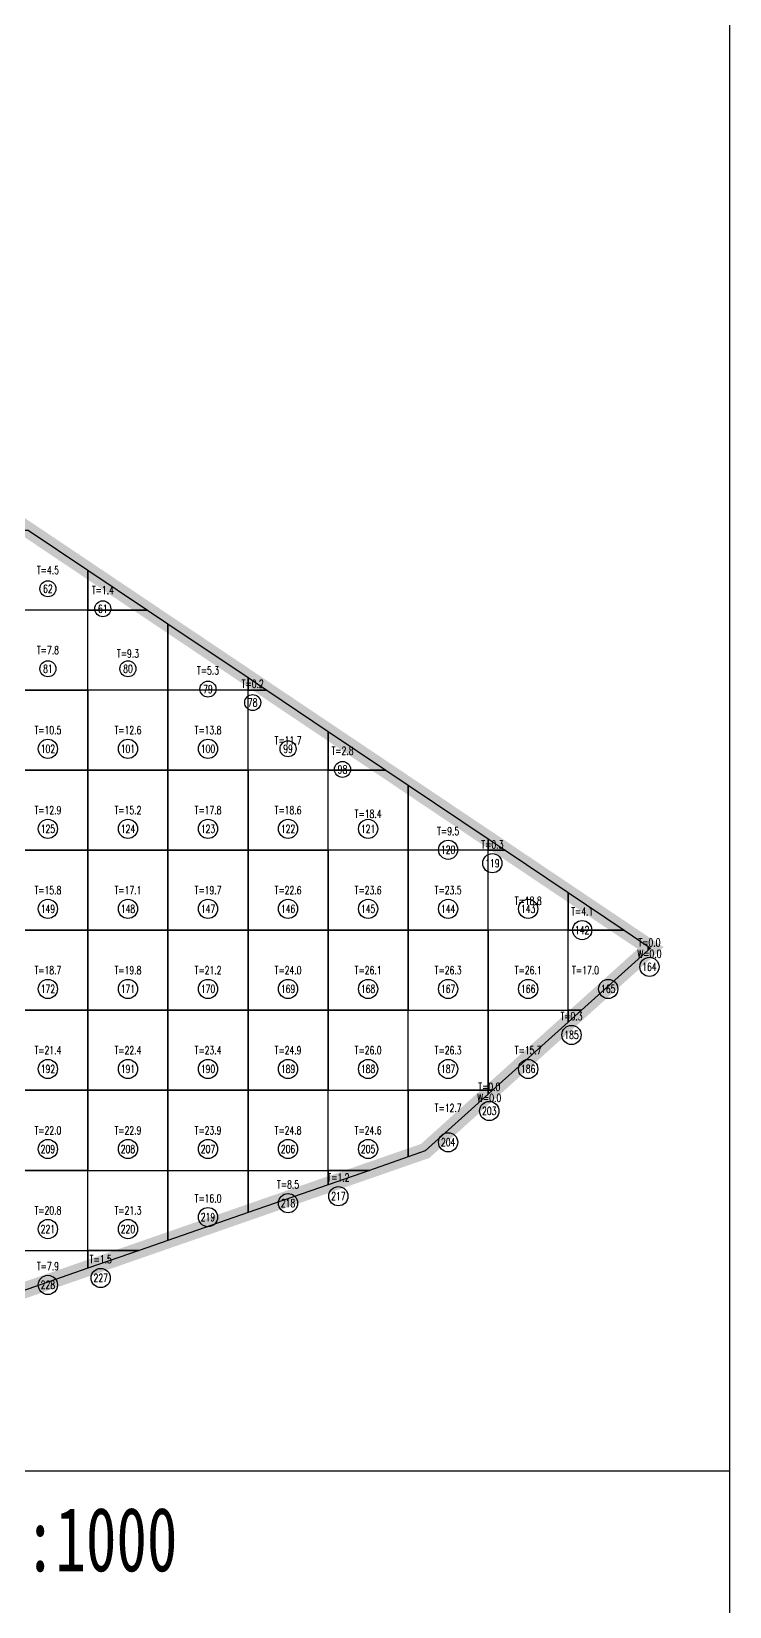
# Model space of a CAD drawing. Extents: x 4283 to 40403, y 1134 to 1764.
# Drawn here: x 7106.5 to 7150.1, y 1616.5 to 1714.9 of the extents above; entities that cross this region are included whole.
import ezdxf
from ezdxf.enums import TextEntityAlignment as Align

# ---------------------------------------------------------------- set-up
doc = ezdxf.new("R2010")
doc.units = 0
for name, color, linetype in [('tdz_6-2方格网', 2, 'Continuous'), ('tdz_6-2方格网计算', 7, 'Continuous'), ('tdz_土方计算图', 7, 'Continuous'), ('tdz_格田', 6, 'Continuous')]:
    doc.layers.add(name, color=color, linetype=linetype)
doc.styles.add('GLand', font='')
doc.styles.add('GLandNum', font='txt_____.ttf', dxfattribs={"width": 0.7, "height": 0.5})
doc.styles.get('GLand').set_extended_font_data('FangSong_GB2312')

msp = doc.modelspace()

# ---------------------------------------------------------------- linework, layer by layer
at = {"layer": 'tdz_6-2方格网', "linetype": 'Continuous'}
for points in [[(7109.979, 1681.251, 3405.789), (7109.979, 1678.752, 3405.767), (7104.979, 1678.752, 3405.834), (7104.979, 1683.752, 3405.893), (7106.256, 1683.752, 3405.872)], [(7113.7, 1678.752, 3405.705), (7109.979, 1678.752, 3405.767), (7109.979, 1681.251, 3405.789)], [(7104.979, 1678.752, 3405.834), (7104.979, 1673.752, 3405.735), (7109.979, 1673.752, 3405.609), (7109.979, 1678.752, 3405.767)], [(7114.979, 1677.893, 3405.677), (7114.979, 1673.752, 3405.639), (7109.979, 1673.752, 3405.609), (7109.979, 1678.752, 3405.767), (7113.7, 1678.752, 3405.705)], [(7119.979, 1674.534, 3405.564), (7119.979, 1673.752, 3405.557), (7114.979, 1673.752, 3405.639), (7114.979, 1677.893, 3405.677)], [(7104.979, 1673.752, 3405.735), (7104.979, 1668.752, 3405.624), (7109.979, 1668.752, 3405.549), (7109.979, 1673.752, 3405.609)], [(7109.979, 1673.752, 3405.609), (7109.979, 1668.752, 3405.549), (7114.979, 1668.752, 3405.385), (7114.979, 1673.752, 3405.639)], [(7114.979, 1673.752, 3405.639), (7114.979, 1668.752, 3405.385), (7119.979, 1668.752, 3405.415), (7119.979, 1673.752, 3405.557)], [(7121.144, 1673.752, 3405.538), (7119.979, 1673.752, 3405.557), (7119.979, 1674.534, 3405.564)], [(7124.979, 1671.176, 3405.452), (7124.979, 1668.752, 3405.431), (7119.979, 1668.752, 3405.415), (7119.979, 1673.752, 3405.557), (7121.144, 1673.752, 3405.538)], [(7128.588, 1668.752, 3405.371), (7124.979, 1668.752, 3405.431), (7124.979, 1671.176, 3405.452)], [(7104.979, 1668.752, 3405.624), (7104.979, 1663.752, 3405.501), (7109.979, 1663.752, 3405.458), (7109.979, 1668.752, 3405.549)], [(7109.979, 1668.752, 3405.549), (7109.979, 1663.752, 3405.458), (7114.979, 1663.752, 3405.372), (7114.979, 1668.752, 3405.385)], [(7114.979, 1668.752, 3405.385), (7114.979, 1663.752, 3405.372), (7119.979, 1663.752, 3405.188), (7119.979, 1668.752, 3405.415)], [(7119.979, 1668.752, 3405.415), (7119.979, 1663.752, 3405.188), (7124.979, 1663.752, 3405.19), (7124.979, 1668.752, 3405.431)], [(7129.979, 1667.818, 3405.34), (7129.979, 1663.752, 3405.22), (7124.979, 1663.752, 3405.19), (7124.979, 1668.752, 3405.431), (7128.588, 1668.752, 3405.371)], [(7134.979, 1664.459, 3405.228), (7134.979, 1663.752, 3405.222), (7129.979, 1663.752, 3405.22), (7129.979, 1667.818, 3405.34)], [(7104.979, 1663.752, 3405.501), (7104.979, 1658.752, 3405.382), (7109.979, 1658.752, 3405.339), (7109.979, 1663.752, 3405.458)], [(7109.979, 1663.752, 3405.458), (7109.979, 1658.752, 3405.339), (7114.979, 1658.752, 3405.297), (7114.979, 1663.752, 3405.372)], [(7114.979, 1663.752, 3405.372), (7114.979, 1658.752, 3405.297), (7119.979, 1658.752, 3405.195), (7119.979, 1663.752, 3405.188)], [(7119.979, 1663.752, 3405.188), (7119.979, 1658.752, 3405.195), (7124.979, 1658.752, 3405.007), (7124.979, 1663.752, 3405.19)], [(7124.979, 1663.752, 3405.19), (7124.979, 1658.752, 3405.007), (7129.979, 1658.752, 3405), (7129.979, 1663.752, 3405.22)], [(7129.979, 1663.752, 3405.22), (7129.979, 1658.752, 3405), (7134.979, 1658.752, 3405), (7134.979, 1663.752, 3405.222)], [(7136.032, 1663.752, 3405.204), (7134.979, 1663.752, 3405.222), (7134.979, 1664.459, 3405.228)], [(7139.979, 1661.101, 3405.116), (7139.979, 1658.752, 3405.026), (7134.979, 1658.752, 3405), (7134.979, 1663.752, 3405.222), (7136.032, 1663.752, 3405.204)], [(7143.476, 1658.752, 3405.037), (7139.979, 1658.752, 3405.026), (7139.979, 1661.101, 3405.116)], [(7104.979, 1658.752, 3405.382), (7104.979, 1653.752, 3405.263), (7109.979, 1653.752, 3405.22), (7109.979, 1658.752, 3405.339)], [(7109.979, 1658.752, 3405.339), (7109.979, 1653.752, 3405.22), (7114.979, 1653.752, 3405.178), (7114.979, 1658.752, 3405.297)], [(7114.979, 1658.752, 3405.297), (7114.979, 1653.752, 3405.178), (7119.979, 1653.752, 3405.136), (7119.979, 1658.752, 3405.195)], [(7119.979, 1658.752, 3405.195), (7119.979, 1653.752, 3405.136), (7124.979, 1653.752, 3405.017), (7124.979, 1658.752, 3405.007)], [(7124.979, 1658.752, 3405.007), (7124.979, 1653.752, 3405.017), (7129.979, 1653.752, 3405), (7129.979, 1658.752, 3405)], [(7129.979, 1658.752, 3405), (7129.979, 1653.752, 3405), (7134.979, 1653.752, 3405), (7134.979, 1658.752, 3405)], [(7134.979, 1658.752, 3405), (7134.979, 1653.752, 3405), (7139.979, 1653.752, 3405), (7139.979, 1658.752, 3405.026)], [(7140.809, 1653.752, 3405), (7139.979, 1653.752, 3405), (7139.979, 1658.752, 3405.026), (7143.476, 1658.752, 3405.037), (7144.979, 1657.742, 3405.003), (7144.979, 1657.505, 3405)], [(7144.979, 1657.505, 3405), (7144.979, 1657.742, 3405.003), (7145.13, 1657.641, 3405)], [(7104.979, 1653.752, 3405.263), (7104.979, 1648.752, 3405.163), (7109.979, 1648.752, 3405.127), (7109.979, 1653.752, 3405.22)], [(7109.979, 1653.752, 3405.22), (7109.979, 1648.752, 3405.127), (7114.979, 1648.752, 3405.09), (7114.979, 1653.752, 3405.178)], [(7114.979, 1653.752, 3405.178), (7114.979, 1648.752, 3405.09), (7119.979, 1648.752, 3405.054), (7119.979, 1653.752, 3405.136)], [(7119.979, 1653.752, 3405.136), (7119.979, 1648.752, 3405.054), (7124.979, 1648.752, 3405.017), (7124.979, 1653.752, 3405.017)], [(7124.979, 1653.752, 3405.017), (7124.979, 1648.752, 3405.017), (7129.979, 1648.752, 3405), (7129.979, 1653.752, 3405)], [(7129.979, 1648.752, 3405), (7129.979, 1653.752, 3405), (7134.979, 1653.752, 3405), (7134.979, 1648.752, 3405)], [(7135.255, 1648.752, 3405), (7134.979, 1648.752, 3405), (7134.979, 1653.752, 3405), (7139.979, 1653.752, 3405), (7139.979, 1653.004, 3405)], [(7139.979, 1653.752, 3405), (7140.809, 1653.752, 3405), (7139.979, 1653.004, 3405)], [(7104.979, 1648.752, 3405.163), (7104.979, 1643.752, 3405.211), (7109.979, 1643.752, 3405.175), (7109.979, 1648.752, 3405.127)], [(7109.979, 1648.752, 3405.127), (7109.979, 1643.752, 3405.175), (7114.979, 1643.752, 3405.138), (7114.979, 1648.752, 3405.09)], [(7114.979, 1648.752, 3405.09), (7114.979, 1643.752, 3405.138), (7119.979, 1643.752, 3405.099), (7119.979, 1648.752, 3405.054)], [(7119.979, 1648.752, 3405.054), (7119.979, 1643.752, 3405.099), (7124.979, 1643.752, 3405.059), (7124.979, 1648.752, 3405.017)], [(7127.559, 1643.752, 3405.038), (7124.979, 1643.752, 3405.059), (7124.979, 1648.752, 3405.017), (7129.979, 1648.752, 3405), (7129.979, 1644.593, 3405.012)], [(7129.979, 1644.593, 3405.012), (7129.979, 1648.752, 3405), (7134.979, 1648.752, 3405), (7134.979, 1648.503, 3405), (7131.048, 1644.965, 3405)], [(7134.979, 1648.752, 3405), (7135.255, 1648.752, 3405), (7134.979, 1648.503, 3405)], [(7104.979, 1643.752, 3405.211), (7104.979, 1638.752, 3405.259), (7109.979, 1638.752, 3405.222), (7109.979, 1643.752, 3405.175)], [(7113.175, 1638.752, 3405.196), (7109.979, 1638.752, 3405.222), (7109.979, 1643.752, 3405.175), (7114.979, 1643.752, 3405.138), (7114.979, 1639.379, 3405.177)], [(7114.979, 1639.379, 3405.177), (7114.979, 1643.752, 3405.138), (7119.979, 1643.752, 3405.099), (7119.979, 1641.117, 3405.122)], [(7119.979, 1641.117, 3405.122), (7119.979, 1643.752, 3405.099), (7124.979, 1643.752, 3405.059), (7124.979, 1642.855, 3405.067)], [(7124.979, 1643.752, 3405.059), (7127.559, 1643.752, 3405.038), (7124.979, 1642.855, 3405.067)], [(7104.979, 1635.903, 3405.287), (7104.979, 1638.752, 3405.259), (7109.979, 1638.752, 3405.222), (7109.979, 1637.641, 3405.232)], [(7109.979, 1638.752, 3405.222), (7113.175, 1638.752, 3405.196), (7109.979, 1637.641, 3405.232)]]:
    msp.add_polyline3d(points, close=True, dxfattribs=at)
at = {"layer": 'tdz_6-2方格网计算', "color": 7, "linetype": 'Continuous'}
for centre, radius in [((7107.479, 1680.085), 0.5), ((7110.909, 1678.835), 0.5), ((7107.479, 1675.085), 0.5), ((7112.479, 1675.085), 0.5), ((7117.479, 1673.816), 0.5), ((7120.27, 1672.976), 0.5), ((7107.479, 1670.085), 0.6), ((7112.479, 1670.085), 0.6), ((7117.479, 1670.085), 0.6), ((7122.479, 1670.085), 0.5), ((7125.881, 1668.797), 0.5), ((7107.479, 1665.085), 0.6), ((7112.479, 1665.085), 0.6), ((7117.479, 1665.085), 0.6), ((7122.479, 1665.085), 0.6), ((7127.479, 1665.085), 0.6), ((7132.479, 1663.778), 0.6), ((7135.242, 1662.939), 0.6), ((7107.479, 1660.085), 0.6), ((7112.479, 1660.085), 0.6), ((7117.479, 1660.085), 0.6), ((7122.479, 1660.085), 0.6), ((7127.479, 1660.085), 0.6), ((7132.479, 1660.085), 0.6), ((7137.479, 1660.085), 0.6), ((7140.853, 1658.76), 0.6), ((7145.054, 1656.465), 0.6), ((7107.479, 1655.085), 0.6), ((7112.479, 1655.085), 0.6), ((7117.479, 1655.085), 0.6), ((7122.479, 1655.085), 0.6), ((7127.479, 1655.085), 0.6), ((7132.479, 1655.085), 0.6), ((7137.479, 1655.085), 0.6), ((7142.479, 1655.085), 0.6), ((7140.186, 1652.211), 0.6), ((7107.479, 1650.085), 0.6), ((7112.479, 1650.085), 0.6), ((7117.479, 1650.085), 0.6), ((7122.479, 1650.085), 0.6), ((7127.479, 1650.085), 0.6), ((7132.479, 1650.085), 0.6), ((7137.479, 1650.085), 0.6), ((7135.048, 1647.461), 0.6), ((7132.479, 1645.506), 0.6), ((7107.479, 1645.085), 0.6), ((7112.479, 1645.085), 0.6), ((7117.479, 1645.085), 0.6), ((7122.479, 1645.085), 0.6), ((7127.479, 1645.085), 0.6), ((7122.479, 1641.702), 0.6), ((7125.624, 1642.137), 0.6), ((7117.479, 1640.833), 0.6), ((7107.479, 1640.085), 0.6), ((7112.479, 1640.085), 0.6), ((7107.479, 1636.595), 0.6), ((7110.778, 1637.03), 0.6)]:
    msp.add_circle(centre, radius, dxfattribs=at)
at = {"layer": 'tdz_土方计算图', "linetype": 'Continuous'}
msp.add_lwpolyline([(7020.054, 1724.992), (7150.054, 1724.992), (7150.054, 1564.992), (7020.054, 1564.992)], close=True, dxfattribs=at)
msp.add_lwpolyline([(7020.054, 1624.992), (7150.054, 1624.992)], dxfattribs=at)
at = {"layer": 'tdz_格田', "linetype": 'Continuous', "lineweight": 60, "const_width": 1}
msp.add_lwpolyline([(7057.9, 1716.232), (7145.13, 1657.641), (7131.048, 1644.965), (7104.951, 1635.893), (7103.082, 1633.752), (7024.979, 1669.406), (7057.9, 1716.232)], close=True, dxfattribs=at)

# ---------------------------------------------------------------- texts
at = {"layer": 'tdz_6-2方格网计算', "color": 2, "linetype": 'Continuous', "style": 'GLandNum', "width": 0.7}
for s, p in [('T=4.5', (7107.479, 1681.252)), ('T=1.4', (7110.909, 1680.001)), ('T=7.8', (7107.479, 1676.252)), ('T=9.3', (7112.479, 1676.037)), ('T=5.3', (7117.479, 1674.983)), ('T=0.2', (7120.27, 1674.143)), ('T=10.5', (7107.479, 1671.252)), ('T=12.6', (7112.479, 1671.252)), ('T=13.8', (7117.479, 1671.252)), ('T=11.7', (7122.479, 1670.608)), ('T=2.8', (7125.881, 1669.964)), ('T=12.9', (7107.479, 1666.252)), ('T=15.2', (7112.479, 1666.252)), ('T=17.8', (7117.479, 1666.252)), ('T=18.6', (7122.479, 1666.252)), ('T=18.4', (7127.479, 1666.018)), ('T=9.5', (7132.479, 1664.945)), ('T=0.3', (7135.242, 1664.105)), ('T=15.8', (7107.479, 1661.252)), ('T=17.1', (7112.479, 1661.252)), ('T=19.7', (7117.479, 1661.252)), ('T=22.6', (7122.479, 1661.252)), ('T=23.6', (7127.479, 1661.252)), ('T=23.5', (7132.479, 1661.252)), ('T=18.8', (7137.479, 1660.589)), ('T=4.1', (7140.853, 1659.926)), ('T=0.0', (7145.054, 1657.982)), ('T=18.7', (7107.479, 1656.252)), ('T=19.8', (7112.479, 1656.252)), ('T=21.2', (7117.479, 1656.252)), ('T=24.0', (7122.479, 1656.252)), ('T=26.1', (7127.479, 1656.252)), ('T=26.3', (7132.479, 1656.252)), ('T=26.1', (7137.479, 1656.252)), ('T=17.0', (7141.061, 1656.252)), ('T=0.3', (7140.186, 1653.378)), ('T=21.4', (7107.479, 1651.252)), ('T=22.4', (7112.479, 1651.252)), ('T=23.4', (7117.479, 1651.252)), ('T=24.9', (7122.479, 1651.252)), ('T=26.0', (7127.479, 1651.252)), ('T=26.3', (7132.479, 1651.252)), ('T=15.7', (7137.479, 1651.252)), ('T=0.0', (7135.048, 1648.977)), ('T=12.7', (7132.479, 1647.65)), ('T=22.0', (7107.479, 1646.252)), ('T=22.9', (7112.479, 1646.252)), ('T=23.9', (7117.479, 1646.252)), ('T=24.8', (7122.479, 1646.252)), ('T=24.6', (7127.479, 1646.252)), ('T=8.5', (7122.479, 1642.869)), ('T=1.2', (7125.624, 1643.303)), ('T=16.0', (7117.479, 1642)), ('T=20.8', (7107.479, 1641.252)), ('T=21.3', (7112.479, 1641.252)), ('T=1.5', (7110.778, 1638.196)), ('T=7.9', (7107.479, 1637.762))]:
    msp.add_text(s, height=0.5, dxfattribs=at).set_placement(p, align=Align.MIDDLE_CENTER)
at = {"layer": 'tdz_6-2方格网计算', "color": 7, "linetype": 'Continuous', "style": 'GLandNum', "width": 0.7}
for s, p in [('62', (7107.479, 1680.085)), ('61', (7110.909, 1678.835)), ('81', (7107.479, 1675.085)), ('80', (7112.479, 1675.085)), ('79', (7117.479, 1673.816)), ('78', (7120.27, 1672.976)), ('102', (7107.479, 1670.085)), ('101', (7112.479, 1670.085)), ('100', (7117.479, 1670.085)), ('99', (7122.479, 1670.085)), ('98', (7125.881, 1668.797)), ('125', (7107.479, 1665.085)), ('124', (7112.479, 1665.085)), ('123', (7117.479, 1665.085)), ('122', (7122.479, 1665.085)), ('121', (7127.479, 1665.085)), ('120', (7132.479, 1663.778)), ('119', (7135.242, 1662.939)), ('149', (7107.479, 1660.085)), ('148', (7112.479, 1660.085)), ('147', (7117.479, 1660.085)), ('146', (7122.479, 1660.085)), ('145', (7127.479, 1660.085)), ('144', (7132.479, 1660.085)), ('143', (7137.479, 1660.085)), ('142', (7140.853, 1658.76)), ('164', (7145.054, 1656.465)), ('172', (7107.479, 1655.085)), ('171', (7112.479, 1655.085)), ('170', (7117.479, 1655.085)), ('169', (7122.479, 1655.085)), ('168', (7127.479, 1655.085)), ('167', (7132.479, 1655.085)), ('166', (7137.479, 1655.085)), ('165', (7142.479, 1655.085)), ('185', (7140.186, 1652.211)), ('192', (7107.479, 1650.085)), ('191', (7112.479, 1650.085)), ('190', (7117.479, 1650.085)), ('189', (7122.479, 1650.085)), ('188', (7127.479, 1650.085)), ('187', (7132.479, 1650.085)), ('186', (7137.479, 1650.085)), ('203', (7135.048, 1647.461)), ('209', (7107.479, 1645.085)), ('208', (7112.479, 1645.085)), ('207', (7117.479, 1645.085)), ('206', (7122.479, 1645.085)), ('205', (7127.479, 1645.085)), ('204', (7132.479, 1645.506)), ('217', (7125.624, 1642.137)), ('218', (7122.479, 1641.702)), ('221', (7107.479, 1640.085)), ('220', (7112.479, 1640.085)), ('219', (7117.479, 1640.833)), ('227', (7110.778, 1637.03)), ('228', (7107.479, 1636.595))]:
    msp.add_text(s, height=0.5, dxfattribs=at).set_placement(p, align=Align.MIDDLE_CENTER)
at = {"layer": 'tdz_6-2方格网计算', "color": 173, "linetype": 'Continuous', "style": 'GLandNum', "width": 0.7}
for p in [(7145.054, 1657.282), (7135.048, 1648.277)]:
    msp.add_text('W=0.0', height=0.5, dxfattribs=at).set_placement(p, align=Align.MIDDLE_CENTER)
at = {"layer": 'tdz_土方计算图', "linetype": 'Continuous', "style": 'GLand', "width": 0.7}
msp.add_text('格田比例: 1:1000', height=4, dxfattribs=at).set_placement((7085.054, 1620.706), align=Align.MIDDLE_LEFT)

doc.saveas('drawing.dxf')
